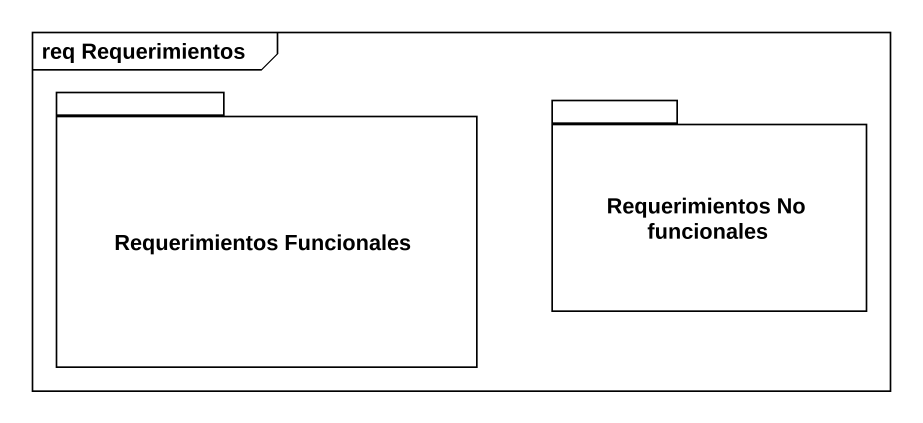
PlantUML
@startuml
mainframe req Requerimientos
package "Requerimientos Funcionales" as Requerimientos_Funcionales {
}
package "Requerimientos No funcionales" as Requerimientos_No {
}
@enduml
